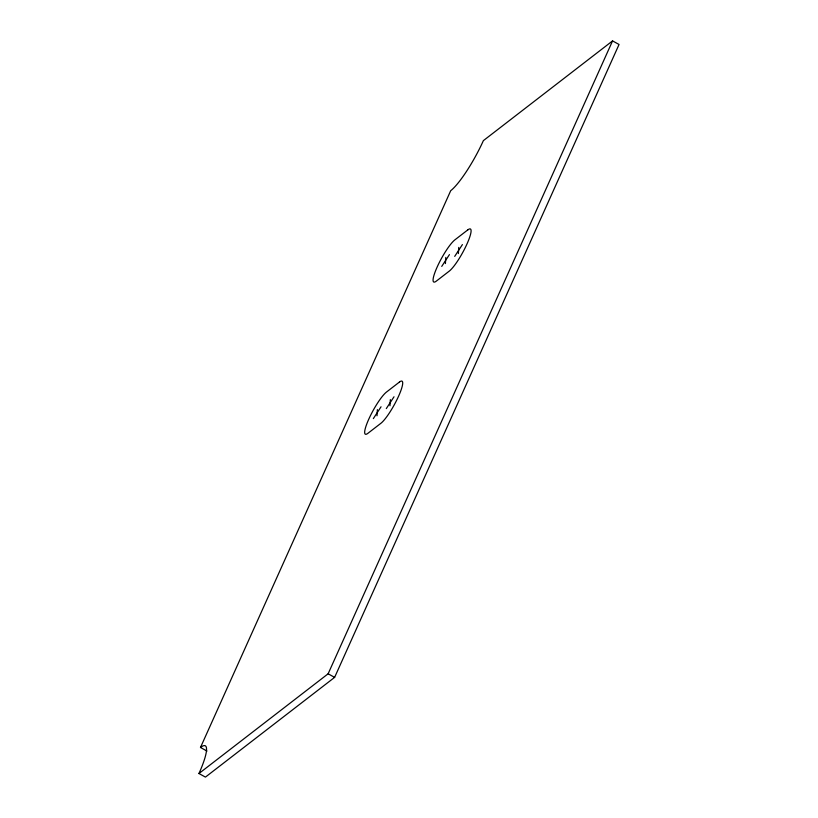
<?xml version="1.0" encoding="UTF-8"?>
<svg xmlns="http://www.w3.org/2000/svg" width="818" height="818" viewBox="0 0 818 818"><rect width="100%" height="100%" fill="white"/><g stroke="black" fill="none" stroke-linecap="round" stroke-linejoin="round"><path stroke-width="1.23" d="M377.016 415.759L377.374 409.624M389.981 405.748L390.339 399.613M445.411 263.56L445.779 257.425M458.377 253.549L458.745 247.414M200.482 747.478L450.718 190.686A45.317 8.528 -61.1 0 0 483.377 140.635L612.559 40.9L619.052 44.479L334.623 677.365L205.441 777.1L198.948 773.521A45.317 8.528 -61.1 0 0 200.482 747.478L206.985 751.057M198.948 773.521L328.13 673.787L612.559 40.9M441.74 266.392L449.44 254.592M454.706 256.382L462.405 244.582M373.345 418.591L381.045 406.791M386.311 408.581L394.01 396.781M328.13 673.787L334.623 677.365M467.824 229.878L454.859 239.878A24.55 4.622 -61.1 0 0 437.17 266.995A24.55 4.622 -61.1 0 0 436.331 281.106L449.297 271.095A24.55 4.622 -61.1 0 0 466.986 243.979A24.55 4.622 -61.1 0 0 467.824 229.878M399.419 382.067L386.454 392.078A24.55 4.622 -61.1 0 0 368.765 419.194A24.55 4.622 -61.1 0 0 367.926 433.305L380.891 423.295A24.55 4.622 -61.1 0 0 398.591 396.178A24.55 4.622 -61.1 0 0 399.419 382.067"/></g></svg>
